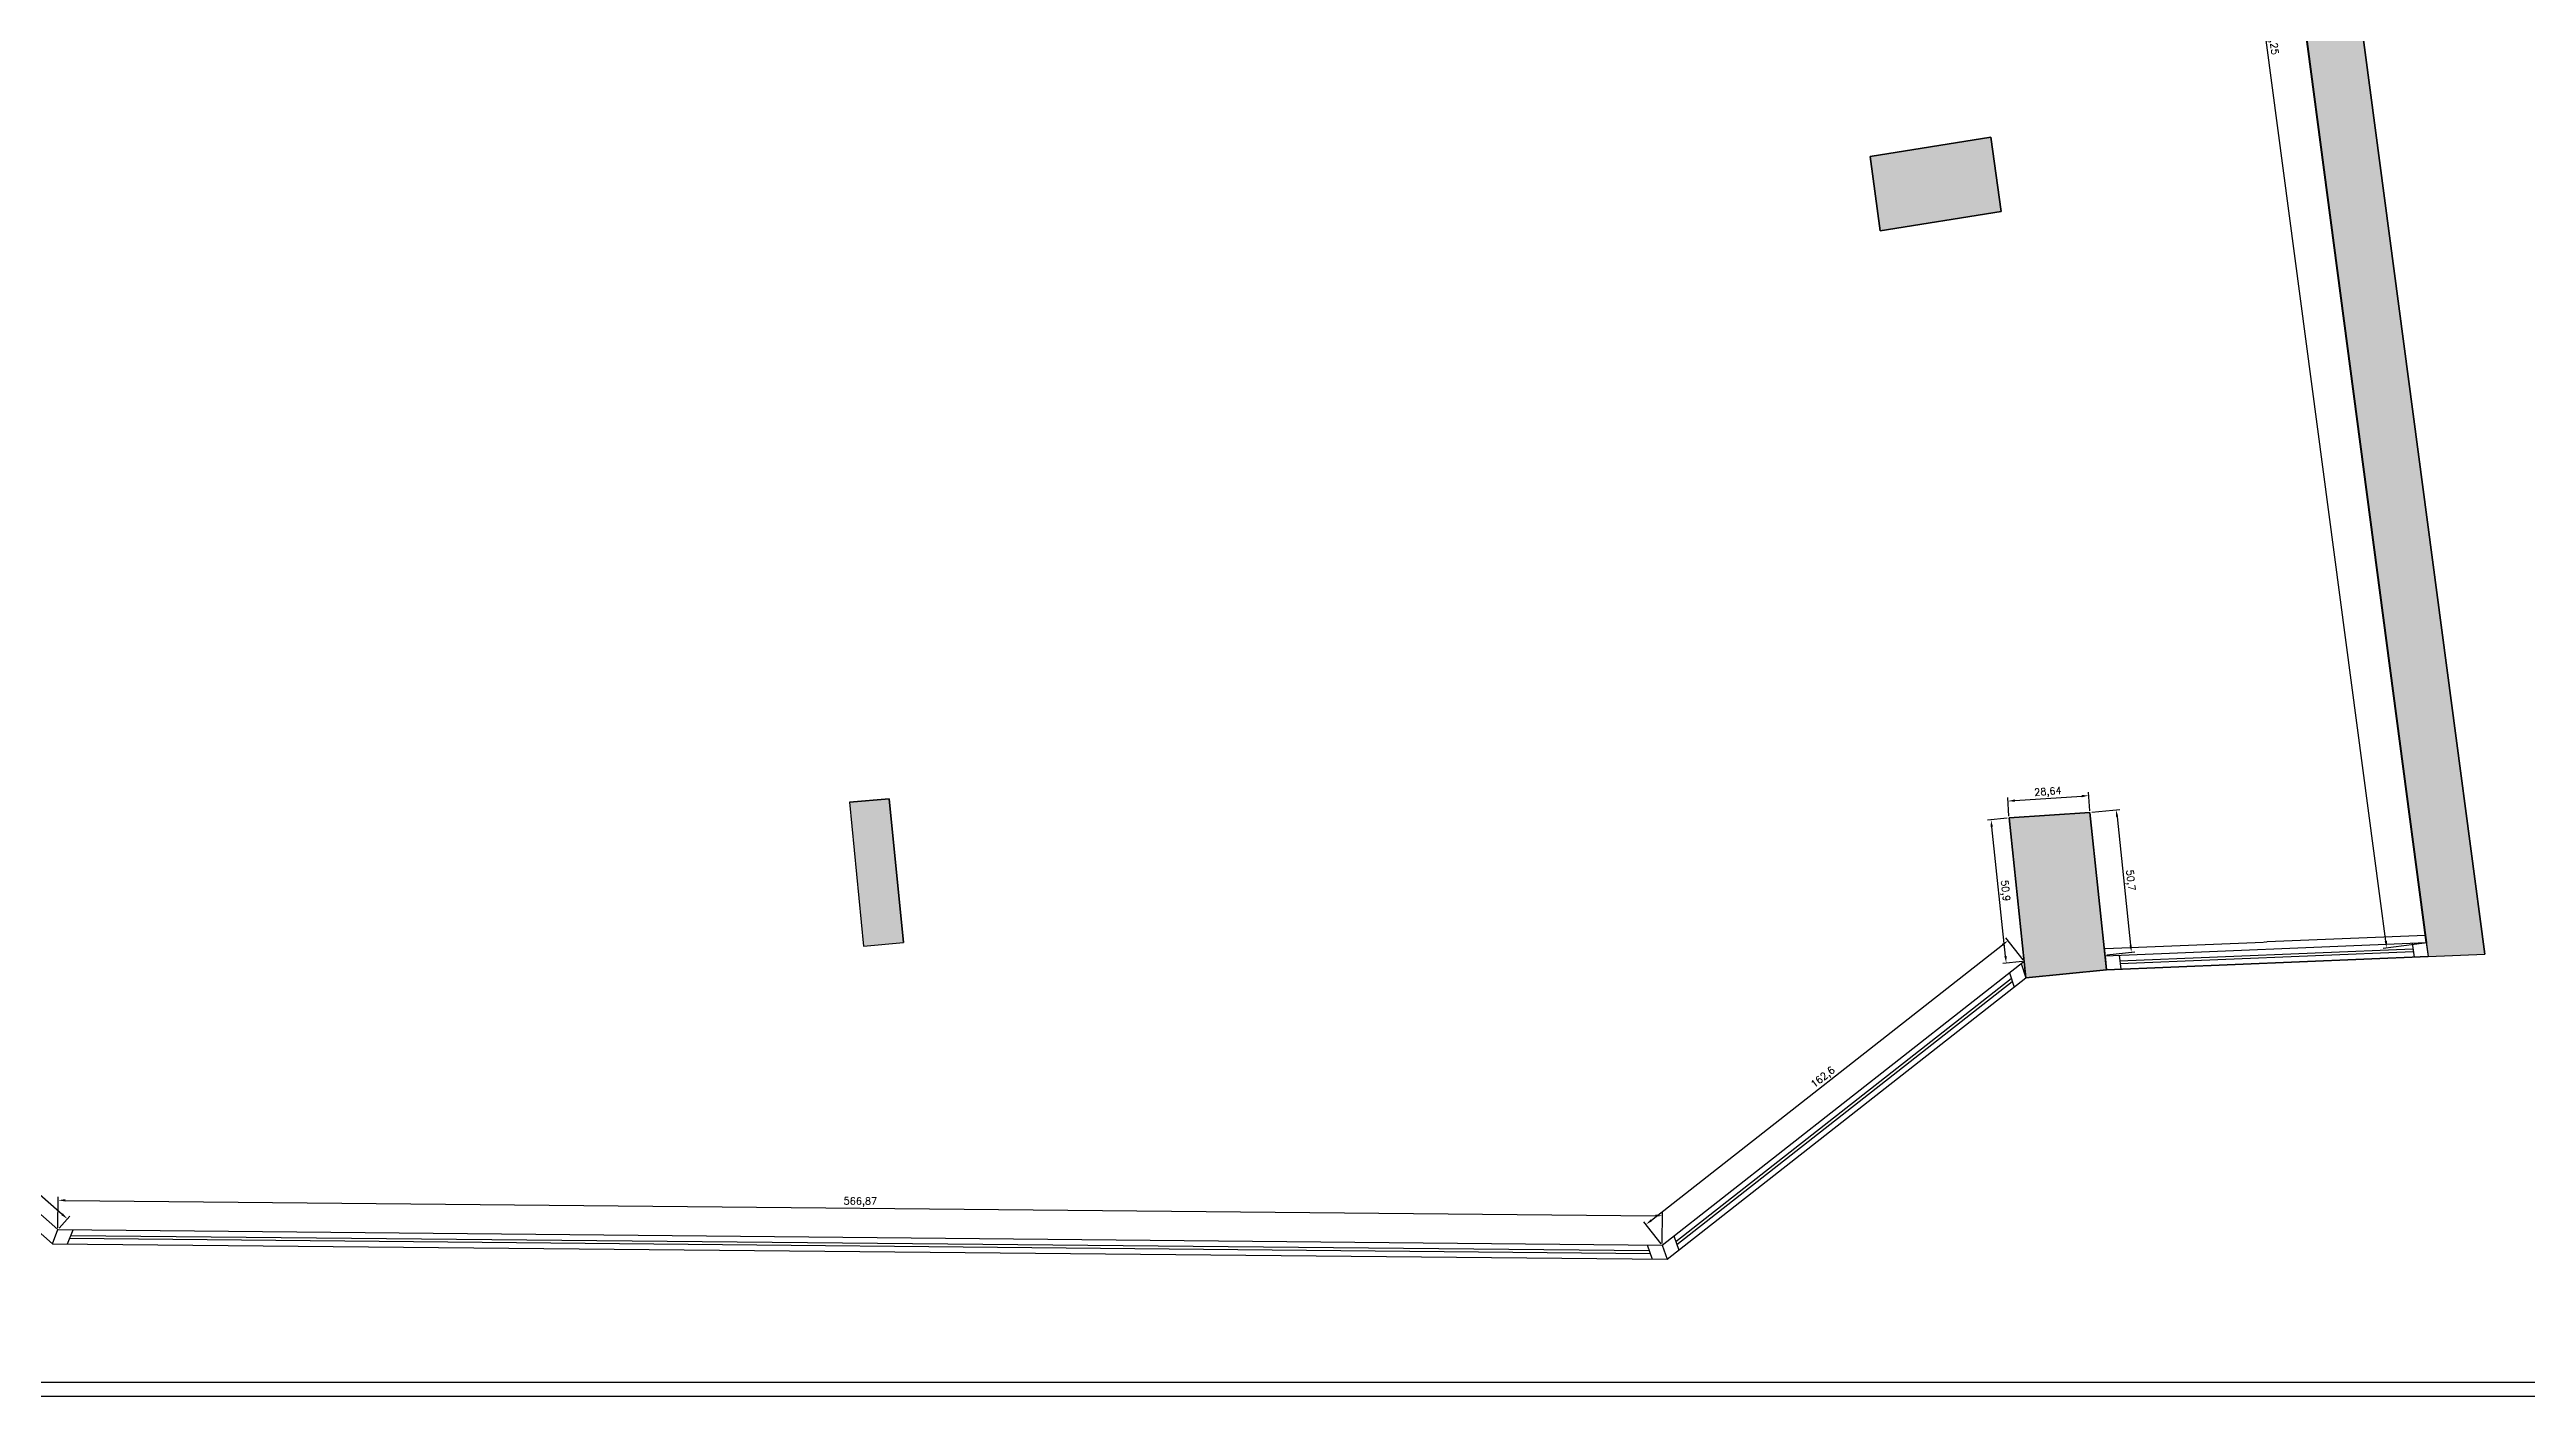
# Model space of a CAD drawing. Extents: x 24214 to 26635, y 31988 to 38688.
# Drawn here: x 25166 to 26041, y 33688 to 34164 of the extents above; entities that cross this region are included whole.
import ezdxf

# ---------------------------------------------------------------- set-up
doc = ezdxf.new("R2010")
doc.units = 0
doc.header["$MEASUREMENT"] = 0
doc.header["$PDMODE"] = 3
doc.header["$PDSIZE"] = -3
doc.layers.add('0_IO_00_DIMENSION_1-20', color=1, linetype='Continuous')
doc.layers.add('Leica_3DDisto_2D', color=5, linetype='Continuous')
doc.styles.get("Standard").update_dxf_attribs({"font": 'simplex'})
doc.dimstyles.new('ISO-25', dxfattribs={"dimtxt": 2.5, "dimasz": 2.5, "dimexe": 1.25, "dimexo": 0.625, "dimtad": 1, "dimtxsty": 'Standard', "dimcen": 2.5, "dimadec": 0, "dimazin": 0, "dimtfac": 1, "dimtmove": 0, "dimatfit": 3, "dimfxl": 1, "dimarcsym": 0})
doc.dimstyles.get("Standard").update_dxf_attribs({"dimtxt": 2.5, "dimasz": 1, "dimexe": 0, "dimexo": 1, "dimgap": 0, "dimtad": 0, "dimtih": 1, "dimtoh": 1, "dimdec": 4, "dimzin": 0, "dimdsep": 46, "dimtxsty": 'Standard', "dimcen": 2.5, "dimadec": 0, "dimazin": 0, "dimlim": 1, "dimtfac": 1, "dimtdec": 4, "dimtmove": 0, "dimatfit": 3, "dimfxl": 1, "dimtolj": 1, "dimtzin": 0, "dimarcsym": 0})

# ---------------------------------------------------------------- blocks, each defined once
blk = doc.blocks.new('*D343')
at = {"color": 0, "linetype": 'ByBlock', "lineweight": -2, "ltscale": 5, "transparency": 33554636}
for p, q in [((25048.14, 33854.83), (25051.9, 33859.09)), ((25052.95, 33856.5), (25170.54, 33752.65)), ((25169.48, 33747.67), (25173.24, 33751.93))]:
    blk.add_line(p, q, dxfattribs=at)
at = {"color": 0, "transparency": 33554636}
for points in [[(25053.23, 33856.82), (25052.67, 33856.19), (25051.08, 33858.16)], [(25170.27, 33752.34), (25170.82, 33752.97), (25172.42, 33751)]]:
    blk.add_solid(points, dxfattribs=at)
at = {"layer": 'Defpoints', "color": 0, "transparency": 33554636}
for p in [(25047.73, 33854.37), (25169.07, 33747.21), (25172.42, 33751)]:
    blk.add_point(p, dxfattribs=at)
at = {"color": 0, "transparency": 33554636, "insert": (25113.14, 33806.16), "char_height": 2.5, "attachment_point": 5, "rotation": 318.55104}
blk.add_mtext('161,88', dxfattribs=at)
blk = doc.blocks.new('*D344')
at = {"color": 0, "linetype": 'ByBlock', "lineweight": -2, "ltscale": 5, "transparency": 33554636}
for p, q in [((25169.07, 33747.83), (25169.18, 33758.83)), ((25171.67, 33757.56), (25733.51, 33752.14)), ((25735.91, 33742.36), (25736.02, 33753.36))]:
    blk.add_line(p, q, dxfattribs=at)
at = {"color": 0, "transparency": 33554636}
for points in [[(25171.67, 33757.98), (25171.66, 33757.14), (25169.17, 33757.58)], [(25733.5, 33751.72), (25733.51, 33752.56), (25736.01, 33752.11)]]:
    blk.add_solid(points, dxfattribs=at)
at = {"layer": 'Defpoints', "color": 0, "transparency": 33554636}
for p in [(25169.07, 33747.21), (25736.01, 33752.11), (25735.91, 33741.74)]:
    blk.add_point(p, dxfattribs=at)
at = {"color": 0, "transparency": 33554636, "insert": (25452.61, 33756.96), "char_height": 2.5, "attachment_point": 5, "rotation": 359.44711}
blk.add_mtext('566,87', dxfattribs=at)
blk = doc.blocks.new('*D345')
at = {"color": 0, "linetype": 'ByBlock', "lineweight": -2, "ltscale": 5, "transparency": 33554636}
for p, q in [((25732.16, 33750.56), (25856.14, 33847.85)), ((25863.44, 33842.6), (25857.34, 33850.37)), ((25735.52, 33742.23), (25729.42, 33750))]:
    blk.add_line(p, q, dxfattribs=at)
at = {"color": 0, "transparency": 33554636}
for points in [[(25856.4, 33847.52), (25855.89, 33848.17), (25858.11, 33849.39)], [(25731.9, 33750.89), (25732.41, 33750.24), (25730.19, 33749.02)]]:
    blk.add_solid(points, dxfattribs=at)
at = {"layer": 'Defpoints', "color": 0, "transparency": 33554636}
for p in [(25858.11, 33849.39), (25863.83, 33842.11), (25735.91, 33741.74)]:
    blk.add_point(p, dxfattribs=at)
at = {"color": 0, "transparency": 33554636, "insert": (25792.85, 33800.87), "char_height": 2.5, "attachment_point": 5, "rotation": 38.11883}
blk.add_mtext('162,6', dxfattribs=at)
blk = doc.blocks.new('*D346')
at = {"color": 0, "linetype": 'ByBlock', "lineweight": -2, "ltscale": 5, "transparency": 33554636}
for p, q in [((25857.85, 33892.66), (25850.87, 33891.92)), ((25857.21, 33843.92), (25852.38, 33889.57)), ((25863.21, 33842.04), (25856.23, 33841.3))]:
    blk.add_line(p, q, dxfattribs=at)
at = {"color": 0, "transparency": 33554636}
for points in [[(25852.79, 33889.61), (25851.96, 33889.52), (25852.11, 33892.05)], [(25856.8, 33843.87), (25857.63, 33843.96), (25857.47, 33841.43)]]:
    blk.add_solid(points, dxfattribs=at)
at = {"layer": 'Defpoints', "color": 0, "transparency": 33554636}
for p in [(25852.11, 33892.05), (25858.47, 33892.73), (25863.83, 33842.11)]:
    blk.add_point(p, dxfattribs=at)
at = {"color": 0, "transparency": 33554636, "insert": (25856.9, 33866.97), "char_height": 2.5, "attachment_point": 5, "rotation": 276.04436}
blk.add_mtext('50,9', dxfattribs=at)
blk = doc.blocks.new('*D347')
at = {"color": 0, "linetype": 'ByBlock', "lineweight": -2, "ltscale": 5, "transparency": 33554636}
for p, q in [((25858.42, 33893.35), (25857.98, 33899.95)), ((25860.56, 33898.87), (25884.14, 33900.46)), ((25886.99, 33895.28), (25886.55, 33901.88))]:
    blk.add_line(p, q, dxfattribs=at)
at = {"color": 0, "transparency": 33554636}
for points in [[(25860.53, 33899.28), (25860.59, 33898.45), (25858.06, 33898.7)], [(25884.17, 33900.04), (25884.11, 33900.88), (25886.63, 33900.63)]]:
    blk.add_solid(points, dxfattribs=at)
at = {"layer": 'Defpoints', "color": 0, "transparency": 33554636}
for p in [(25886.63, 33900.63), (25858.47, 33892.73), (25887.04, 33894.66)]:
    blk.add_point(p, dxfattribs=at)
at = {"color": 0, "transparency": 33554636, "insert": (25872.21, 33901.77), "char_height": 2.5, "attachment_point": 5, "rotation": 3.86465}
blk.add_mtext('28,64', dxfattribs=at)
blk = doc.blocks.new('*D348')
at = {"color": 0, "linetype": 'ByBlock', "lineweight": -2, "ltscale": 5, "transparency": 33554636}
for p, q in [((25887.66, 33894.72), (25897.6, 33895.77)), ((25896.62, 33893.16), (25901.43, 33847.71)), ((25893, 33844.31), (25902.94, 33845.36))]:
    blk.add_line(p, q, dxfattribs=at)
at = {"color": 0, "transparency": 33554636}
for points in [[(25897.03, 33893.2), (25896.2, 33893.11), (25896.36, 33895.64)], [(25901.02, 33847.67), (25901.85, 33847.76), (25901.69, 33845.23)]]:
    blk.add_solid(points, dxfattribs=at)
at = {"layer": 'Defpoints', "color": 0, "transparency": 33554636}
for p in [(25887.04, 33894.66), (25892.37, 33844.24), (25901.69, 33845.23)]:
    blk.add_point(p, dxfattribs=at)
at = {"color": 0, "transparency": 33554636, "insert": (25901.13, 33870.66), "char_height": 2.5, "attachment_point": 5, "rotation": 276.04436}
blk.add_mtext('50,7', dxfattribs=at)
blk = doc.blocks.new('*D349')
at = {"color": 0, "linetype": 'ByBlock', "lineweight": -2, "transparency": 33554636}
for p, q in [((25892.39, 33844.1), (25892.29, 33846.72)), ((25892.47, 33846.55), (25948.4, 33848.85)), ((26005.59, 33851.2), (25949.67, 33848.9)), ((26005.87, 33848.77), (26005.77, 33851.39))]:
    blk.add_line(p, q, dxfattribs=at)
at = {"color": 0, "transparency": 33554636}
for points in [[(25892.47, 33846.58), (25892.47, 33846.52), (25892.29, 33846.54)], [(26005.6, 33851.17), (26005.59, 33851.23), (26005.77, 33851.21)]]:
    blk.add_solid(points, dxfattribs=at)
at = {"layer": 'Defpoints', "color": 0, "transparency": 33554636}
for p in [(25892.4, 33844.04), (26005.77, 33851.21), (26005.88, 33848.71)]:
    blk.add_point(p, dxfattribs=at)
at = {"color": 0, "transparency": 33554636, "insert": (25949.03, 33848.87), "char_height": 0.18, "attachment_point": 5}
blk.add_mtext('\\A1;113.5761', dxfattribs=at)
blk = doc.blocks.new('*D350')
at = {"color": 0, "linetype": 'ByBlock', "lineweight": -2, "ltscale": 5, "transparency": 33554636}
for p, q in [((25920.07, 34491.11), (25905.46, 34489.18)), ((25991.58, 33849.2), (25907.03, 34486.86)), ((26005.27, 33848.49), (25990.67, 33846.56))]:
    blk.add_line(p, q, dxfattribs=at)
at = {"color": 0, "transparency": 33554636}
for points in [[(25907.44, 34486.92), (25906.62, 34486.81), (25906.7, 34489.34)], [(25991.17, 33849.14), (25991.99, 33849.25), (25991.91, 33846.72)]]:
    blk.add_solid(points, dxfattribs=at)
at = {"layer": 'Defpoints', "color": 0, "transparency": 33554636}
for p in [(25920.69, 34491.2), (25906.7, 34489.34), (26005.89, 33848.57)]:
    blk.add_point(p, dxfattribs=at)
at = {"color": 0, "transparency": 33554636, "insert": (25951.4, 34168.31), "char_height": 2.5, "attachment_point": 5, "rotation": 277.55298}
blk.add_mtext('648,25', dxfattribs=at)

msp = doc.modelspace()

# ---------------------------------------------------------------- hatches: boundary and pattern name
at = {"linetype": 'ByBlock', "transparency": 33554495}
for points in [[(25902.21929, 34630.47374), (25920.68671, 34491.19532), (26005.87671, 33848.70532), (26006.53663, 33843.72825), (26026.60219, 33844.554), (25922.04263, 34633.12623), (25902.20748, 34630.47216)], [(25809.39671, 34126.50532), (25812.98671, 34100.22532), (25855.66671, 34107.05532), (25852.07671, 34133.33532)], [(25453.76671, 33847.43532), (25467.79671, 33848.64532), (25462.74671, 33899.50532), (25448.71671, 33898.29532)], [(25892.92429, 33839.0528), (25892.39671, 33844.03532), (25887.03671, 33894.65532), (25858.46671, 33892.72532), (25863.82671, 33842.10532), (25864.44804, 33836.23743)]]:
    msp.add_hatch(color=254, dxfattribs=at).paths.add_polyline_path(points)

# ---------------------------------------------------------------- linework, layer by layer
at = {"color": 5, "linetype": 'ByBlock'}
for p, q in [((25892.39671, 33844.03532), (26005.87671, 33848.70532)), ((25892.92429, 33839.0528), (26006.53663, 33843.72825))]:
    msp.add_line(p, q, dxfattribs=at)
at = {"linetype": 'ByBlock', "transparency": 33554636}
for p, q in [((25892.39671, 33844.03532), (25892.92429, 33839.0528)), ((26006.53663, 33843.72825), (26026.60219, 33844.554))]:
    msp.add_line(p, q, dxfattribs=at)
at = {"color": 5, "linetype": 'ByBlock', "transparency": 33554636}
for p, q in [((25897.40284, 33844.24134), (25897.93043, 33839.25881)), ((25897.61388, 33842.24833), (26001.16781, 33846.50984)), ((25897.71939, 33841.25182), (26001.2998, 33845.51443)), ((26000.90384, 33848.50067), (26001.56377, 33843.5236))]:
    msp.add_line(p, q, dxfattribs=at)
at = {"linetype": 'ByBlock', "transparency": 33554636}
for points in [[(24214.33671, 35288.22532), (26634.33671, 35288.22532), (26634.33671, 33688.22532), (24214.33671, 33688.22532)], [(24219.33671, 35283.22532), (26629.33671, 35283.22532), (26629.33671, 33693.22532), (24219.33671, 33693.22532)]]:
    msp.add_lwpolyline(points, close=True, dxfattribs=at)
for points in [[(26006.53663, 33843.72825), (26026.60219, 33844.554), (25922.04263, 34633.12623), (25902.20748, 34630.47216), (26006.53663, 33843.72825)], [(25809.39671, 34126.50532), (25852.07671, 34133.33532), (25855.66671, 34107.05532), (25812.98671, 34100.22532), (25809.39671, 34126.50532)], [(25453.76671, 33847.43532), (25467.79671, 33848.64532), (25462.74671, 33899.50532), (25448.71671, 33898.29532), (25453.76671, 33847.43532)], [(25858.46671, 33892.72532), (25887.03671, 33894.65532), (25892.92429, 33839.0528), (25864.44804, 33836.23743), (25858.46671, 33892.72532)]]:
    msp.add_lwpolyline(points, dxfattribs=at)
at = {"linetype": 'ByBlock'}
for points in [[(25922.04263, 34633.12623), (26026.60219, 33844.554)], [(25902.21929, 34630.47374), (26006.53663, 33843.72825)], [(25809.39671, 34126.50532), (25812.98671, 34100.22532), (25855.66671, 34107.05532), (25852.07671, 34133.33532), (25809.39671, 34126.50532)], [(25448.71671, 33898.29532), (25453.76671, 33847.43532), (25467.79671, 33848.64532), (25462.74671, 33899.50532), (25448.71671, 33898.29532)], [(25864.44804, 33836.23743), (25892.92429, 33839.0528), (25887.03671, 33894.65532), (25858.46671, 33892.72532), (25864.44804, 33836.23743)]]:
    msp.add_lwpolyline(points, dxfattribs=at)
at = {"color": 5, "linetype": 'ByBlock', "transparency": 33554636}
msp.add_lwpolyline([(25892.39671, 33844.03532), (26005.87671, 33848.70532), (26006.53663, 33843.72825), (25892.92429, 33839.0528), (25892.39671, 33844.03532)], dxfattribs=at)
at = {"layer": '0_IO_00_DIMENSION_1-20', "color": 132, "lineweight": 50, "transparency": 33554636}
msp.add_line((25920.67681, 34491.19532), (26005.87663, 33848.70532), dxfattribs=at)
at = {"layer": 'Leica_3DDisto_2D'}
for p, q in [((25920.68671, 34491.19532), (26005.87671, 33848.70532)), ((25809.39671, 34126.50532), (25852.07671, 34133.33532)), ((25855.66671, 34107.05532), (25852.07671, 34133.33532)), ((25812.98671, 34100.22532), (25809.39671, 34126.50532)), ((25812.98671, 34100.22532), (25855.66671, 34107.05532)), ((26005.87671, 33848.70532), (25983.56671, 34017.68532)), ((25448.71671, 33898.29532), (25462.74671, 33899.50532)), ((25448.71671, 33898.29532), (25453.76671, 33847.43532)), ((25462.74671, 33899.50532), (25467.79671, 33848.64532)), ((25858.46671, 33892.72532), (25887.03671, 33894.65532)), ((25863.82671, 33842.10532), (25858.46671, 33892.72532)), ((25892.39671, 33844.03532), (25887.03671, 33894.65532)), ((25047.72671, 33854.36532), (25169.06671, 33747.20532)), ((25048.84056, 33846.71093), (25167.15429, 33742.22354)), ((25453.76671, 33847.43532), (25467.79671, 33848.64532)), ((25735.90671, 33741.73532), (25863.82671, 33842.10532)), ((25737.61287, 33736.71862), (25864.44804, 33836.23743)), ((25740.75798, 33742.99962), (25859.25554, 33835.97648)), ((25741.09921, 33741.99628), (25859.59677, 33834.97314)), ((25858.57307, 33837.98316), (25860.27923, 33832.96646)), ((25862.74188, 33841.25413), (25864.44804, 33836.23743)), ((25167.15429, 33742.22354), (25169.06671, 33747.20532)), ((25169.06671, 33747.20532), (25735.90671, 33741.73532)), ((25172.49028, 33742.17205), (25174.4027, 33747.15383)), ((25167.15429, 33742.22354), (25737.61287, 33736.71862)), ((25173.25525, 33744.16476), (25731.63176, 33738.77643)), ((25173.63773, 33745.16112), (25731.29053, 33739.77977)), ((25730.60806, 33741.78645), (25732.31422, 33736.76975)), ((25735.90671, 33741.73532), (25737.61287, 33736.71862)), ((25740.07551, 33745.00629), (25741.78167, 33739.9896))]:
    msp.add_line(p, q, dxfattribs=at)
at = {"layer": 'Leica_3DDisto_2D', "color": 5}
msp.add_line((25892.39671, 33844.03532), (26005.87671, 33848.70532), dxfattribs=at)

# ---------------------------------------------------------------- dimensions: what is measured, and where the dimension line sits
at = {"color": 3, "linetype": 'ByBlock', "ltscale": 5, "transparency": 33554636}
for p1, p2, distance, picture, middle in [((26005.89398, 33848.57452), (25920.68671, 34491.19532), 14.10841, '*D350', (25951.3991, 34168.30822)), ((25858.46671, 33892.72532), (25887.03671, 33894.65532), 5.98636, '*D347', (25872.2058, 33901.77135)), ((25887.03671, 33894.65532), (25892.37489, 33844.24134), 9.37116, '*D348', (25901.12621, 33870.6576)), ((25863.82671, 33842.10532), (25858.46671, 33892.72532), 6.38784, '*D346', (25856.89573, 33866.9652)), ((25047.72671, 33854.36532), (25169.06671, 33747.20532), 5.05974, '*D343', (25113.14478, 33806.16169)), ((25735.90671, 33741.73532), (25863.82671, 33842.10532), 9.25942, '*D345', (25792.84652, 33800.86744)), ((25169.06671, 33747.20532), (25735.90671, 33741.73532), 10.37953, '*D344', (25452.60725, 33756.96237))]:
    dim = msp.add_aligned_dim(p1=p1, p2=p2, distance=distance, dimstyle='ISO-25', dxfattribs=at)
    dim.commit()
    dim.dimension.update_dxf_attribs({"geometry": picture, "text_midpoint": middle})
at = {"linetype": 'ByBlock', "transparency": 33554636}
dim = msp.add_aligned_dim(p1=(25892.39671, 33844.03532), p2=(26005.87671, 33848.70532), distance=2.50488, dimstyle='Standard', override={"dimtxt": 0.18, "dimasz": 0.18, "dimexe": 0.18, "dimexo": 0.0625, "dimgap": 0.09, "dimcen": 0.09, "dimlim": 0, "dimtofl": 0, "dimtmove": 2}, dxfattribs=at)
dim.commit()
dim.dimension.update_dxf_attribs({"geometry": '*D349', "text_midpoint": (25949.03371, 33848.87308)})

doc.saveas('drawing.dxf')
